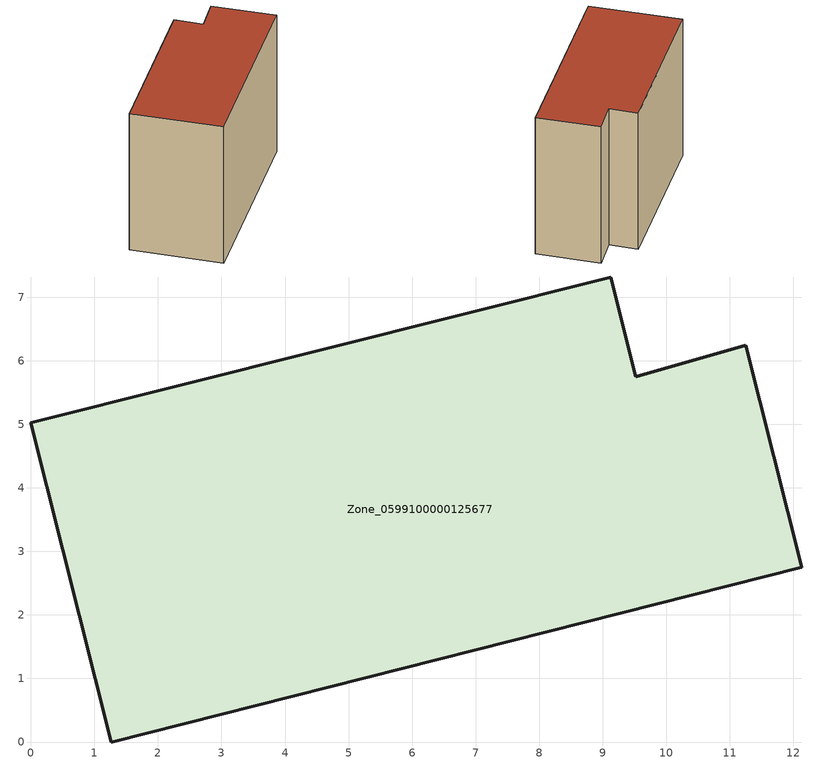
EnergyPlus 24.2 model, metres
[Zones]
Zone_0599100000125677
 floor ground (C_G): 0,5.02 9.13,7.32 9.52,5.75 11.25,6.24 12.13,2.75 1.26,0 z0
 wall outside (C_F): 9.13,7.32 0,5.02 1.26,0 12.13,2.75 11.25,6.24 9.52,5.75 9.13,7.32 z0:8.61
 roof outside (C_R): 12.13,2.75 11.25,6.24 9.52,5.75 9.13,7.32 0,5.02 1.26,0 z8.61
[BUILDING]
Pand.0599100000125677: North Axis=0; Terrain=City; Loads Convergence Tolerance Value=0.04; Temperature Convergence Tolerance Value=0.4; Solar Distribution=FullExterior; Maximum Number of Warmup Days=25; Minimum Number of Warmup Days=1
[Site:Location]
Rotterdam.The.Hague.AP_ZH_NLD Design_Conditions: Latitude=51.96; Longitude=4.45; Time Zone=1; Elevation=-4.5
[SITE:GROUNDTEMPERATURE:BUILDINGSURFACE]
18, 18, 18, 18, 18, 18, 18, 18, 18, 18, 18, 18
[MATERIAL] Thermal Absorptance=0.9; Solar Absorptance=0.7; Visible Absorptance=0.7
Name | Roughness | Thickness | Conductivity | Density | Specific Heat
G.TI.1992-2005 | MediumSmooth | 0.15 | 0.06 | 540 | 1210
F.TI.1992-2005 | Rough | 0.3 | 0.12 | 1920 | 840
R.TI.1992-2005 | MediumRough | 0.2 | 0.08 | 1500 | 1000
[CONSTRUCTION]
C_G: G.TI.1992-2005
C_F: F.TI.1992-2005
C_R: R.TI.1992-2005
[ZONE]
Zone_0599100000125677: Type=1; Multiplier=1; Ceiling Height=Autocalculate; Volume=Autocalculate; Floor Area=autocalculate; Part of Total Floor Area=Yes
[ZONEINFILTRATION:DESIGNFLOWRATE]
Infil_Zone_0599100000125677: Zone or ZoneList or Space or SpaceList=Zone_0599100000125677; Schedule=AlwaysOn; Design Flow Rate Calculation Method=Flow/Area; Flow Rate per Floor Area=0.0015; Constant Term Coefficient=1; Temperature Term Coefficient=0; Velocity Term Coefficient=0; Velocity Squared Term Coefficient=0
[HVACTEMPLATE:ZONE:IDEALLOADSAIRSYSTEM]
Zone_0599100000125677: Maximum Heating Supply Air Temperature=50; Minimum Cooling Supply Air Temperature=13; Maximum Heating Supply Air Humidity Ratio=0.0156; Minimum Cooling Supply Air Humidity Ratio=0.0077; Heating Limit=NoLimit; Cooling Limit=NoLimit; Dehumidification Control Type=ConstantSensibleHeatRatio; Cooling Sensible Heat Ratio=0.7; Dehumidification Setpoint=60; Humidification Control Type=None; Humidification Setpoint=30; Outdoor Air Method=None; Outdoor Air Flow Rate per Person=0.00944; Outdoor Air Flow Rate per Zone Floor Area=0; Outdoor Air Flow Rate per Zone=0; Demand Controlled Ventilation Type=None; Outdoor Air Economizer Type=NoEconomizer; Heat Recovery Type=None; Sensible Heat Recovery Effectiveness=0.7; Latent Heat Recovery Effectiveness=0.65
[ZONECONTROL:THERMOSTAT]
ThermostatControl_Zone_0599100000125677: Zone or ZoneList=Zone_0599100000125677; Control Type Schedule=DualSetpointControlType; Control 1=Thermostat_Zone_0599100000125677; Temperature Difference Between Cutout And Setpoint=0
[THERMOSTATSETPOINT:DUALSETPOINT]
Thermostat_Zone_0599100000125677: Heating Setpoint Temperature Schedule=HeatingSetpoint_Zone_0599100000125677; Cooling Setpoint Temperature Schedule=CoolingSetpoint_Zone_0599100000125677
[SCHEDULE:COMPACT]
HeatingSetpoint_Zone_0599100000125677: Through: 12/31, For: AllDays, Until: 24:00, 21
CoolingSetpoint_Zone_0599100000125677: Through: 12/31, For: AllDays, Until: 24:00, 24
DualSetpointControlType: Through: 12/31, For: AllDays, Until: 24:00, 4
AlwaysOn: Through: 12/31, For: AllDays, Until: 24:00, 1
